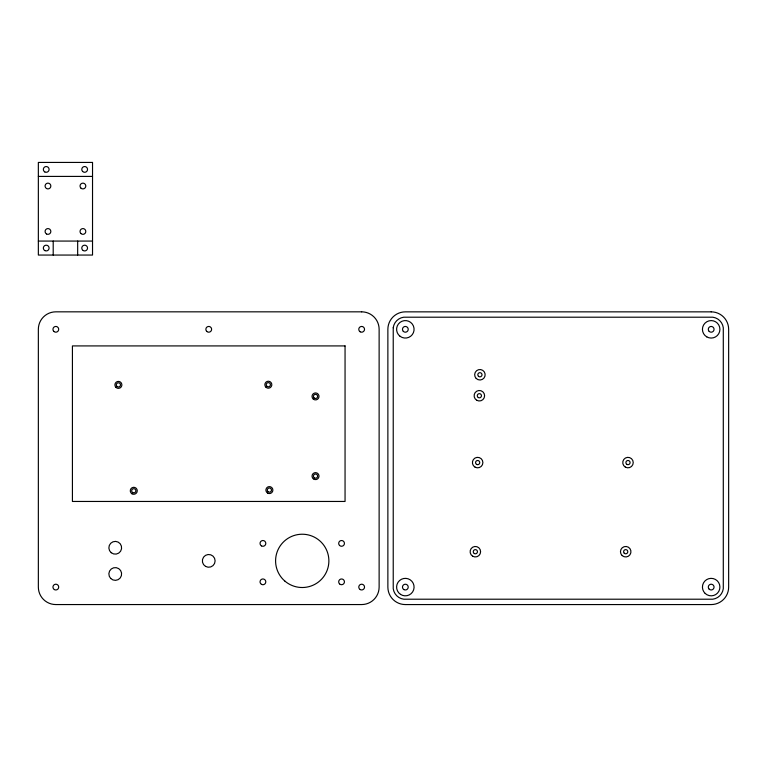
<?xml version="1.0" encoding="UTF-8"?>
<svg xmlns="http://www.w3.org/2000/svg" width="767" height="767" viewBox="0 0 767 767"><rect width="100%" height="100%" fill="white"/><g stroke="black" fill="none" stroke-linecap="round" stroke-linejoin="round"><path stroke-width="1.15" d="M38.35 176.41L92.529 176.41M38.35 241.068L92.529 241.068M77.668 241.068L77.668 255.056M53.201 241.068L53.201 255.056M393.231 327.73L393.231 588.692A12.224 12.224 0 0 0 403.749 599.209L712.773 599.209A12.224 12.224 0 0 0 723.291 588.692L723.291 327.73A12.224 12.224 0 0 0 712.773 317.202L403.749 317.202A12.224 12.224 0 0 0 393.231 327.73M92.529 162.431L38.35 162.431L38.35 255.056L92.529 255.056L92.529 162.431M361.66 311.833L55.828 311.833A17.478 17.478 0 0 0 38.35 329.311L38.35 587.081A17.478 17.478 0 0 0 55.828 604.559L361.66 604.559A17.478 17.478 0 0 0 379.128 587.081L379.128 329.311A17.478 17.478 0 0 0 361.66 311.833M711.172 311.853L405.34 311.853A17.478 17.478 0 0 0 387.872 329.321L387.872 587.091A17.478 17.478 0 0 0 405.34 604.569L711.172 604.569A17.478 17.478 0 0 0 728.65 587.091L728.65 329.321A17.478 17.478 0 0 0 711.172 311.853M345.054 345.917L72.424 345.917L72.424 501.455L345.054 501.455L345.054 345.917M80.871 188.059A2.886 2.886 0 0 0 85.703 186.764A2.886 2.886 0 0 0 82.165 183.236A2.886 2.886 0 0 0 80.871 188.059M46.519 233.954A2.886 2.886 0 0 0 50.843 231.461A2.886 2.886 0 0 0 46.519 228.959A2.886 2.886 0 0 0 46.519 233.954M80.871 233.494A2.886 2.886 0 0 0 85.703 232.209A2.886 2.886 0 0 0 82.165 228.671A2.886 2.886 0 0 0 80.871 233.494M46.519 188.519A2.886 2.886 0 0 0 50.843 186.026A2.886 2.886 0 0 0 46.519 183.524A2.886 2.886 0 0 0 46.519 188.519M83.219 250.56A2.886 2.886 0 0 0 87.543 248.057A2.886 2.886 0 0 0 83.219 245.565A2.886 2.886 0 0 0 83.219 250.56M44.774 250.56A2.886 2.886 0 0 0 49.098 248.057A2.886 2.886 0 0 0 44.774 245.565A2.886 2.886 0 0 0 44.774 250.56M44.774 171.913A2.886 2.886 0 0 0 49.098 169.421A2.886 2.886 0 0 0 44.774 166.918A2.886 2.886 0 0 0 44.774 171.913M82.625 171.463A2.886 2.886 0 0 0 87.448 170.169A2.886 2.886 0 0 0 83.919 166.631A2.886 2.886 0 0 0 82.625 171.463M706.781 336.876A8.734 8.734 0 0 0 719.916 329.35A8.734 8.734 0 0 0 706.829 321.747A8.734 8.734 0 0 0 706.781 336.876M709.139 331.363A2.886 2.886 0 0 0 713.962 330.069A2.886 2.886 0 0 0 710.424 326.541A2.886 2.886 0 0 0 709.139 331.363M400.518 594.377A8.734 8.734 0 0 0 414.065 587.637A8.734 8.734 0 0 0 401.457 579.267A8.734 8.734 0 0 0 400.518 594.377M400.038 336.272A8.734 8.734 0 0 0 414.007 330.443A8.734 8.734 0 0 0 401.985 321.258A8.734 8.734 0 0 0 400.038 336.272M403.308 331.363A2.886 2.886 0 0 0 408.13 330.069A2.886 2.886 0 0 0 404.602 326.541A2.886 2.886 0 0 0 403.308 331.363M622.171 555.586A5.244 5.244 0 0 0 630.829 552.825A5.244 5.244 0 0 0 624.117 546.708A5.244 5.244 0 0 0 622.171 555.586M625.373 467.122A5.244 5.244 0 0 0 633.235 462.578A5.244 5.244 0 0 0 625.373 458.043A5.244 5.244 0 0 0 625.373 467.122M475.032 467.122A5.244 5.244 0 0 0 482.894 462.578A5.244 5.244 0 0 0 475.032 458.043A5.244 5.244 0 0 0 475.032 467.122M472.74 556.248A5.244 5.244 0 0 0 480.602 551.703A5.244 5.244 0 0 0 472.74 547.168A5.244 5.244 0 0 0 472.74 556.248M476.748 400.278A5.244 5.244 0 0 0 484.61 395.734A5.244 5.244 0 0 0 476.748 391.189A5.244 5.244 0 0 0 476.748 400.278M476.202 378.467A5.244 5.244 0 0 0 484.974 376.118A5.244 5.244 0 0 0 478.55 369.694A5.244 5.244 0 0 0 476.202 378.467M705.161 593.428A8.734 8.734 0 0 0 719.667 589.142A8.734 8.734 0 0 0 708.698 578.711A8.734 8.734 0 0 0 705.161 593.428M626.946 464.399A2.1 2.1 0 0 0 630.091 462.578A2.1 2.1 0 0 0 626.946 460.766A2.1 2.1 0 0 0 626.946 464.399M476.604 464.399A2.1 2.1 0 0 0 479.749 462.578A2.1 2.1 0 0 0 476.604 460.766A2.1 2.1 0 0 0 476.604 464.399M478.503 376.319A2.1 2.1 0 0 0 481.964 375.207A2.1 2.1 0 0 0 479.27 372.762A2.1 2.1 0 0 0 478.503 376.319M478.32 397.546A2.1 2.1 0 0 0 481.465 395.734A2.1 2.1 0 0 0 478.32 393.922A2.1 2.1 0 0 0 478.32 397.546M624.223 553.189A2.1 2.1 0 0 0 627.732 552.25A2.1 2.1 0 0 0 625.163 549.68A2.1 2.1 0 0 0 624.223 553.189M474.313 553.525A2.1 2.1 0 0 0 477.457 551.703A2.1 2.1 0 0 0 474.313 549.891A2.1 2.1 0 0 0 474.313 553.525M709.139 589.133A2.886 2.886 0 0 0 713.962 587.838A2.886 2.886 0 0 0 710.424 584.31A2.886 2.886 0 0 0 709.139 589.133M403.902 589.593A2.886 2.886 0 0 0 408.226 587.091A2.886 2.886 0 0 0 403.902 584.598A2.886 2.886 0 0 0 403.902 589.593M116.057 387.488A3.499 3.499 0 0 0 121.809 385.609A3.499 3.499 0 0 0 117.303 381.563A3.499 3.499 0 0 0 116.057 387.488M132.02 493.814A3.499 3.499 0 0 0 137.264 490.794A3.499 3.499 0 0 0 132.02 487.764A3.499 3.499 0 0 0 132.02 493.814M267.635 493.114A3.499 3.499 0 0 0 272.879 490.094A3.499 3.499 0 0 0 267.635 487.064A3.499 3.499 0 0 0 267.635 493.114M313.339 478.838A3.499 3.499 0 0 0 318.976 476.633A3.499 3.499 0 0 0 314.249 472.856A3.499 3.499 0 0 0 313.339 478.838M313.329 399.147A3.499 3.499 0 0 0 318.976 396.961A3.499 3.499 0 0 0 314.259 393.164A3.499 3.499 0 0 0 313.329 399.147M266.082 387.383A3.499 3.499 0 0 0 271.777 385.322A3.499 3.499 0 0 0 267.137 381.429A3.499 3.499 0 0 0 266.082 387.383M132.72 492.606A2.1 2.1 0 0 0 135.864 490.794A2.1 2.1 0 0 0 132.72 488.972A2.1 2.1 0 0 0 132.72 492.606M267.904 491.57A2.1 2.1 0 0 0 271.403 490.631A2.1 2.1 0 0 0 268.843 488.061A2.1 2.1 0 0 0 267.904 491.57M116.91 386.367A2.1 2.1 0 0 0 120.419 385.427A2.1 2.1 0 0 0 117.85 382.858A2.1 2.1 0 0 0 116.91 386.367M267.041 386.367A2.1 2.1 0 0 0 270.406 385.005A2.1 2.1 0 0 0 267.549 382.771A2.1 2.1 0 0 0 267.041 386.367M314.422 477.899A2.1 2.1 0 0 0 317.615 476.163A2.1 2.1 0 0 0 314.518 474.265A2.1 2.1 0 0 0 314.422 477.899M314.039 397.9A2.1 2.1 0 0 0 317.548 396.961A2.1 2.1 0 0 0 314.978 394.391A2.1 2.1 0 0 0 314.039 397.9M261.47 584.339A2.886 2.886 0 0 0 265.804 581.837A2.886 2.886 0 0 0 261.47 579.344A2.886 2.886 0 0 0 261.47 584.339M261.47 545.893A2.886 2.886 0 0 0 265.804 543.391A2.886 2.886 0 0 0 261.47 540.898A2.886 2.886 0 0 0 261.47 545.893M339.522 545.433A2.886 2.886 0 0 0 344.345 544.139A2.886 2.886 0 0 0 340.807 540.61A2.886 2.886 0 0 0 339.522 545.433M339.522 583.879A2.886 2.886 0 0 0 344.345 582.584A2.886 2.886 0 0 0 340.807 579.056A2.886 2.886 0 0 0 339.522 583.879M284.816 581.041A26.653 26.653 0 0 0 328.41 565.864A26.653 26.653 0 0 0 293.473 535.702A26.653 26.653 0 0 0 284.816 581.041M205.546 566.391A6.376 6.376 0 0 0 215.115 560.869A6.376 6.376 0 0 0 205.546 555.346A6.376 6.376 0 0 0 205.546 566.391M206.697 331.354A2.886 2.886 0 0 0 211.529 330.059A2.886 2.886 0 0 0 207.991 326.531A2.886 2.886 0 0 0 206.697 331.354M53.786 331.354A2.886 2.886 0 0 0 58.608 330.059A2.886 2.886 0 0 0 55.08 326.531A2.886 2.886 0 0 0 53.786 331.354M360.212 331.814A2.886 2.886 0 0 0 364.536 329.311A2.886 2.886 0 0 0 360.212 326.819A2.886 2.886 0 0 0 360.212 331.814M360.212 589.583A2.886 2.886 0 0 0 364.536 587.081A2.886 2.886 0 0 0 360.212 584.588A2.886 2.886 0 0 0 360.212 589.583M54.38 589.583A2.886 2.886 0 0 0 58.714 587.081A2.886 2.886 0 0 0 54.38 584.588A2.886 2.886 0 0 0 54.38 589.583M111.225 552.719A6.376 6.376 0 0 0 121.541 548.76A6.376 6.376 0 0 0 112.96 541.809A6.376 6.376 0 0 0 111.225 552.719M110.736 578.491A6.376 6.376 0 0 0 121.407 575.624A6.376 6.376 0 0 0 113.593 567.81A6.376 6.376 0 0 0 110.736 578.491"/></g></svg>
